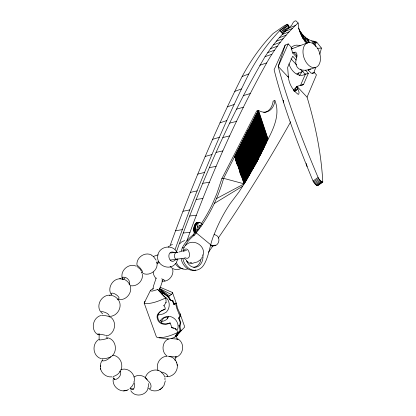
<?xml version="1.0" encoding="UTF-8"?>
<svg xmlns="http://www.w3.org/2000/svg" width="416" height="416" viewBox="0 0 416 416"><rect width="100%" height="100%" fill="white"/><g stroke="black" fill="none" stroke-linecap="round" stroke-linejoin="round"><path stroke-width="0.62" d="M99.107 339.607L99.148 333.882M160.488 287.399L171.553 292.105L172.489 292.578L172.474 293.415L169.582 295.942L167.887 296.65L160.072 290.956L159.271 288.725L160.378 287.68L159.942 287.165M177.154 364.484C178.459 370.313 173.571 376.501 167.617 376.693M172.489 292.578L176.405 303.545L177.518 308.204L180.014 313.654L184.501 326.217L184.548 327.226C181.906 330.424 178.188 332.524 176.171 336.388L175.77 335.254M101.483 358.504C103.995 359.325 107.978 357.932 110.76 357.001M165.329 380.864L163.956 385.502L161.611 388.258M164.965 379.709L164.991 377.796M134.129 381.774C136.058 374.338 128.128 366.938 120.848 369.694M100.417 366.543L100.802 363.121L102.253 360.09M150.54 290.274L150.873 291.034L152.516 291.054L157.778 289.494L165.87 297.939L166.119 302.297L164.024 305.734C167.674 310.872 162.396 308.844 160.061 311.849C158.636 313.217 157.586 315.084 157.737 317.112C158.101 322.795 164.939 325.515 169.634 322.962L170.222 323.008L171.876 327.621L175.516 328.526L178.277 332.15L174.918 337.095L171.673 338.452L168.537 339.061L157.232 337.501L156.369 336.799L144.175 303.051L150.54 290.274L153.358 288.543M197.865 230.75L196.836 229.726L199.352 228.717L199.976 225.436L201.001 226.46L194.714 234.91A41.631 32.62 88.4 0 0 183.986 247.759L183.087 250.962L181.34 251.092L182.234 247.9A41.506 32.583 88.4 0 1 192.956 235.087L194.464 233.017L196.222 232.835L210.538 244.644C218.306 249.922 222.997 235.893 214.084 234.634C209.893 243.885 209.472 254.327 204.698 263.375A14.851 11.872 87.1 0 1 194.386 270.343C189.701 270.036 185.962 266.542 184.09 262.413A14.851 11.872 87.1 0 1 182.941 258.731M113.454 378.139C111.072 386.407 121.196 394.217 128.57 389.459M198.765 222.752L199.623 222.466L196.44 222.68C194.215 225.077 192.8 229.003 194.142 232.175L196.222 232.835L198.224 222.799L199.779 222.456L202.493 224.26L197.444 226.621L199.352 228.717M202.966 255.419C206.398 245.632 192.473 237.588 185.65 245.393M141.7 273.068L141.684 272.132M180.014 313.654L180.575 316.113L179.15 318.006L180.799 322.618L180.003 326.009L180.528 330.855L180.019 330.86L176.197 334.812M152.844 289.25L153.629 285.631L156.192 277.976M167.887 296.65L170.16 299.941L172.52 300.976L173.722 304.346L175.178 303.389L175.724 304.096L176.878 308.558L179.566 315.328L179.525 316.763L178.625 318.058L180.263 322.634L179.494 326.024L180.019 330.86L176.134 336.274M177.492 329.732C179.936 323.476 174.73 316.009 167.97 316.373M296.821 57.476L292.484 52.707L291.179 47.117L288.236 43.893L285.184 45.084L274.108 69.69A776.474 102.206 58.2 0 0 307.102 166.592L312.317 179.369C313.331 181.86 314.907 184.584 317.429 185.744L322.764 182.042L322.748 181.095C321.11 152.589 315.286 124.452 307.07 97.152L296.956 86.388L293.665 89.877L294.044 91.12M177.824 258.965L176.384 262.527M317.71 185.619L317.803 185.25M297.955 74.552L298.423 72.79M133.583 383.354L132.501 385.726L129.948 388.357M267.706 139.235L258.144 110.521L257.868 111.062L258.227 110.963L267.847 139.62L267.488 139.703L268.065 139.152C274.128 127.478 280.207 113.724 274.94 100.568A17.581 12.589 74 0 1 258.502 110.422L256.714 110.926L221.837 178.677L216.752 193.913L212.55 203.715A167.981 149.609 69.6 0 1 202.212 222.274L201.323 223.59M183.409 251.295C188.453 242.486 193.326 261.794 184.995 257.722M160.519 286.868L162.921 279.635M174.97 360.064L176.077 356.512M285.184 45.084L278.2 66.43A779.064 99.284 58.1 0 0 317.372 175.765C318.406 178.256 319.982 180.965 322.488 182.161L322.764 182.042M145.246 378.139C146.572 371.498 155.059 367.65 160.737 371.576M177.419 335.218L176.171 336.388M186.867 240.937C208.837 179.665 234.972 119.798 266.672 62.91C275.08 48.136 285.428 34.351 298.132 22.994L295.854 20.8C293.431 21.039 292.734 23.416 291.72 25.225C288.444 28.137 285.308 31.195 282.308 34.388C275.891 41.278 270.156 48.781 265.039 56.675C229.065 117.962 200.876 183.534 176.946 250.364A12.189 10.01 89 0 0 176.181 252.049M167.601 318.88L167.648 317.314C165.199 316.326 162.006 318.973 161.71 321.448L161.897 321.859M175.157 249.345C196.544 189.602 220.626 130.759 248.846 73.897A274.555 167.913 82.8 0 1 279.786 30.618L287.576 24.222L288.621 25.392L289.38 27.773M169.962 245.986C190.96 188.261 214.609 131.451 242.122 76.518A272.028 168.033 82.9 0 1 273.078 33.535L284.544 25.579L287.576 24.222M148.158 388.164C146.172 395.782 134.8 397.706 130.796 390.733M119.876 371.597C118.633 374.234 115.679 375.69 113.058 376.6M147.893 388.04L148.507 385.923L148.434 383.562M307.07 97.152L316.467 74.844L314.501 72.691L311.147 73.216L308.105 69.878M305.396 70.112L308.324 73.32L303.534 84.479L302.489 85.088M308.324 73.32L305.308 74.35L300.446 85.493L303.534 84.479L296.956 86.388L294.226 91.317M198.531 222.669L196.851 222.68L198.224 222.799C195.172 224.895 194.137 229.71 196.222 232.835M288.236 43.893L278.2 66.43L288.454 77.34C288.943 83.798 292.874 90.412 298.048 94.266L298.756 94.214L299.099 92.368L296.956 86.388M201.001 226.46L203.98 222.061A168.537 149.9 69.7 0 0 214.328 203.45L216.512 198.578A168.537 149.9 69.7 0 0 223.621 178.344L247.77 130.718L248.128 130.624L248.316 130.255L247.957 130.348L250.484 126.032L250.125 126.126L251.16 129.147M201.62 258.346L202.285 256.916M255.57 115.528L265.361 144.29L265.148 144.752L265.512 144.669L255.679 115.924L255.32 116.022L258.227 110.963M256.724 113.282L266.448 141.95L266.074 142.75L266.438 142.667L256.698 113.937M257.587 111.602L267.27 140.176L266.88 141.014L267.244 140.93L257.54 112.294M255.679 115.924L255.06 116.522L264.935 145.21L265.512 144.669M265.361 144.29L265.938 143.749L256.032 114.629M265.938 143.749L265.574 143.832L266.438 142.667M266.448 141.95L267.244 140.93M267.27 140.176L267.847 139.62M253.334 119.881L252.99 120.546L253.349 120.453L263.214 149.438L262.85 149.521L263.182 148.829L253.334 119.881L253.692 119.782L255.06 116.522M253.916 118.747L263.749 147.664L263.468 148.247L263.827 148.169L253.984 119.215M254.53 117.556L264.342 146.437L264.046 147.056L264.404 146.973L254.582 118.056M253.349 120.453L252.585 121.342L262.454 150.337L263.214 149.438M263.182 148.829L263.827 148.169M263.749 147.664L264.404 146.973M264.342 146.437L264.976 145.792L255.169 116.912M249.756 126.849L259.667 155.891L259.366 156.484L259.73 156.406L249.808 127.348M251.124 124.192L261.019 153.218L260.655 153.936L261.019 153.858L251.113 124.81L250.754 124.904L251.482 124.093L252.585 121.342M249.148 128.029L259.069 157.076L259.73 156.406M259.667 155.891L260.395 155.085L250.484 126.032M251.113 124.81L250.437 125.523L260.343 154.554L261.019 153.858M261.019 153.218L261.711 152.485L251.815 123.443M251.794 122.886L261.68 151.908L262.044 151.83L262.423 151.076L252.538 122.039M119.948 371.836C124.405 365.721 120.411 355.753 112.679 355.228M250.125 126.126L250.437 125.523M235.009 156.192L234.65 156.27L244.072 183.472L244.436 183.409L235.009 156.192L235.305 155.626L234.946 155.704M235.305 155.626L244.748 182.905L244.384 182.967L245.008 182.478L235.55 155.147L235.799 154.653L235.446 154.731M236.012 154.242L235.654 154.326L245.279 182.047L244.92 182.109L245.508 181.683L236.012 154.242L236.283 153.717L235.924 153.8M242.263 172.12L245.43 181.282L246.038 180.82L236.512 153.27L236.766 152.776L236.408 152.859L239.59 162.053M246.579 179.348L246.943 179.286L237.375 151.596L237.578 151.2L237.219 151.284M246.979 178.646L247.343 178.578L237.76 150.842L237.947 150.478L237.588 150.561M238.748 148.918L238.389 149.001L248.076 177.304L247.712 177.367L248.368 176.79L238.748 148.918L238.956 148.522L238.597 148.6M238.956 148.522L248.581 176.42L248.217 176.488L248.841 175.963L239.205 148.028L239.476 147.508L239.117 147.592M239.476 147.508L249.116 175.479L248.758 175.547L249.298 175.167L239.647 147.17L239.938 146.604L239.58 146.687M240.193 146.104L239.834 146.193L249.506 174.242L249.865 174.174L240.193 146.104L240.531 145.454L240.172 145.538M240.531 145.454L250.214 173.566L249.85 173.633L250.515 173.04L240.817 144.893L241.093 144.362L240.734 144.451M241.093 144.362L250.796 172.552L250.432 172.619L251.118 171.99L241.4 143.759L241.691 143.198L241.332 143.281M241.691 143.198L251.415 171.465L251.056 171.532L251.784 170.82L242.044 142.506L242.351 141.913L241.992 141.996M252.013 169.858L252.377 169.785L242.616 141.393L242.892 140.863L242.533 140.951M242.892 140.863L252.663 169.291L252.299 169.364L252.938 168.802L243.157 140.338L243.428 139.818L243.069 139.901L252.855 168.386L253.219 168.314L243.428 139.818M252.855 168.386L253.542 167.752L243.74 139.209L244.031 138.648L243.672 138.736M244.031 138.648L253.843 167.232L253.479 167.3L254.155 166.681L244.332 138.055L244.717 137.311L244.358 137.4L245.82 141.669M244.993 136.77L244.634 136.859L254.478 165.552L254.842 165.48L244.993 136.77L245.279 136.214L244.92 136.302M245.279 136.214L255.138 164.965L254.774 165.038L255.45 164.424L245.58 135.632L245.934 134.94L245.575 135.034L249.569 146.682M246.204 134.42L245.846 134.508L255.731 163.363L256.095 163.29L246.204 134.42L246.47 133.9L246.111 133.994M246.735 133.385L246.376 133.474L256.272 162.375L256.636 162.302L246.735 133.385L247.042 132.787L246.683 132.876M247.281 132.319L246.922 132.413L256.942 161.715L256.584 161.788L257.182 161.262L247.281 132.319L247.489 131.919L247.13 132.012M247.489 131.919L257.39 160.867L257.031 160.94L257.577 160.514L247.671 131.56L247.879 131.154L247.52 131.248M247.77 130.718L257.681 159.702L257.426 160.191L257.785 160.118L247.879 131.154M248.316 130.255L258.232 159.266L257.873 159.344L258.066 158.974L248.149 129.974M248.565 129.168L258.482 158.189L258.294 158.543L258.653 158.47L248.737 129.438M256.636 162.302L256.942 161.715M257.182 161.262L257.39 160.867M257.577 160.514L257.785 160.118M257.681 159.702L258.232 159.266M258.066 158.974L258.653 158.47M258.482 158.189L259.1 157.622L249.179 128.575M290.68 121.794C268.33 161.652 244.057 200.418 218.239 238.113M247.452 177.819L247.816 177.752L238.108 149.552L238.467 149.469L237.858 150.036L247.452 177.819L247.177 178.308L247.536 178.24L237.947 150.478M246.522 180.019L236.813 152.069L237.172 151.991L236.61 152.464L246.158 180.081L246.522 180.019L246.73 179.65L237.016 151.679L237.375 151.596M246.943 179.286L247.151 178.916L237.401 150.92L237.76 150.842M247.343 178.578L247.536 178.24M247.816 177.752L248.076 177.304M248.368 176.79L248.581 176.42M248.841 175.963L249.116 175.479M249.298 175.167L249.6 174.637L239.938 146.604M249.865 174.174L250.214 173.566M250.515 173.04L250.796 172.552M251.118 171.99L251.415 171.465M251.784 170.82L252.101 170.269L242.258 141.482L242.616 141.393M252.377 169.785L252.663 169.291M252.938 168.802L253.219 168.314M253.542 167.752L253.843 167.232M254.155 166.681L254.55 165.984L244.717 137.311M254.842 165.48L255.138 164.965M255.45 164.424L255.814 163.779L245.934 134.94M256.095 163.29L256.324 162.89L246.47 133.9M176.795 333.767L174.918 337.095M214.084 234.634A139.87 101.774 -85.9 0 1 230.438 203.237L239.034 191.885L244.156 183.862L234.749 156.702M244.436 183.409L244.748 182.905M245.008 182.478L245.279 182.047M245.508 181.683L245.794 181.22L236.153 153.353L236.512 153.27M246.038 180.82L246.308 180.383L236.766 152.776M161.746 323.674L161.268 323.17L161.663 322.946L161.746 323.674L162.734 323.43M166.041 312.286L163.103 313.966L158.028 315.021M213.21 245.461L208.494 252.216M315.708 46.665L314.709 41.366L316.748 42.151L315.89 43.389L314.709 41.366C307.159 40.794 301.532 34.492 298.345 28.116M102.658 359.648L102.398 360.693M195.863 223.995L194.974 224.676L196.534 224.427L195.234 224.188L196.149 222.997L197.928 222.976L196.44 222.68L198.224 222.799M166.379 312.047C170.149 308.261 170.29 301.486 166.317 297.788M175.755 259.563C168.932 266.843 165.126 249.194 174.288 252.387M110.786 356.632C108.82 358.946 105.856 361.031 102.726 360.968L102.409 360.698M109.554 295.573C112.45 294.793 116.906 297.149 118.035 299.863M176.446 336.222L181.787 330.07M175.734 263.338C170.071 271.497 155.823 265.481 157.773 255.668C158.766 246.511 172.182 243.729 176.654 251.805M129.152 284.461C131.144 281.351 126.677 276.427 123.323 277.186L122.892 277.649L122.751 279.167M97.978 339.981C91.718 344.822 93.018 356.138 100.849 358.566M123.729 279.261L124.972 277.945M144.342 302.162L145.085 301.382M179.878 243.656L181.329 242.143L184.631 240.526M168.215 247.161L169.291 246.074M294.388 91.525L296.228 90.438L298.017 88.717L294.819 90.36L293.665 89.877M200.455 259.74L197.496 261.903L193.84 262.886A8.06 6.583 88.7 0 1 186.43 260.874M173.722 304.346L174.268 304.346L175.828 302.931L176.405 303.545M149.505 389.329C152.807 391.555 157.695 391.508 160.779 388.908M159.728 389.756L162.63 387.442M111.124 356.772C117.733 352.139 116.501 340.491 108.586 337.979M313.03 181.028L318.094 177.419M313.607 181.99L318.677 178.381M314.278 182.957L319.353 179.353M315.006 183.862L320.076 180.258M315.728 184.636L320.804 181.038M316.404 185.234L321.474 181.641M316.987 185.614L322.052 182.026M317.429 185.744L322.488 182.161M156.962 263.775L159.115 262.449M176.977 356.871C183.695 353.808 184.73 343.533 178.563 339.357M167.84 339.154C161.746 342.534 161.346 352.175 167.097 356.106M194.464 233.017L194.142 232.175L195.437 231.364L193.825 231.395L195.26 230.63L193.622 229.856L195.161 229.388L193.601 229.466L195.218 228.831L193.804 228.322L195.27 228.27L193.908 227.744L195.328 227.713L194.007 227.172L195.385 227.152L194.137 226.746L195.499 226.704L194.298 226.2L195.619 226.257L194.459 225.649L196.191 224.968L194.974 224.676L195.936 224.167M214.328 203.45L242.736 186.155M134.077 376.99C138.32 374.02 144.565 375.456 147.264 379.798L145.2 377.421M216.512 198.578L244.156 183.862L223.621 178.344L221.837 178.677M303.196 71.318L296.821 73.798M170.669 245.258L172.474 244.353M286.988 30.306L281.83 32.869L288.673 27.284L280.894 31.834L288.07 25.397L287.269 24.549M107.167 335.852C114.79 333.549 117.229 322.644 111.129 317.455M100.734 315.51C93.033 317.756 90.584 328.708 96.71 333.908M170.222 323.008C166.873 324.579 162.63 325.099 159.593 322.546A6.848 5.278 55.9 0 1 157.144 315.734C158.148 311.984 161.996 310.45 165.24 309.124M292.588 53.066A24.695 14.102 -56.7 0 1 293.847 52.385L295.604 52.114L296.624 53.3A4.524 3.032 -71.6 0 1 296.826 55.838L296.603 57.949A11.258 9.989 -39 0 0 296.863 66.581A9.142 8.122 -38.7 0 0 301.85 70.06L305.5 70.299L309.306 69.576A4.42 0.307 -22.2 0 0 310.71 68.843M288.163 25.594L288.621 25.392M242.122 76.518L248.846 73.897M153.405 256.438L158.049 254.847M288.532 28.132L295.402 25.496M285.392 31.184L292.261 28.574M291.179 49.052L308.147 42.619M282.308 34.388L289.167 31.798M279.271 37.736L286.13 35.173M276.297 41.236L283.15 38.698M234.764 91.411L241.498 88.915M273.385 44.881L280.233 42.375M270.535 48.672L277.378 46.197M267.753 52.603L274.591 50.159M265.039 56.675L271.877 54.267M164.845 281.174C170.232 280.15 173.997 274.378 172.682 269.032M227.386 106.839L234.13 104.478M309.124 69.659L315.463 67.491A12.969 8.18 72.1 0 0 316.675 47.008A12.969 8.18 72.1 0 0 302.999 50.736A12.969 8.18 72.1 0 0 315.463 67.491M259.844 65.239L266.672 62.91M312.104 73.502L314.501 72.691M156.957 262.324L158.642 261.758M219.991 122.819L226.741 120.598M121.846 279.235C124.779 278.746 127.572 281.232 129.111 283.525M212.03 245.44L210.267 245.58L211.926 245.877L212.852 245.591M212.586 139.355L219.341 137.285M198.817 222.752L199.779 222.456M243.438 95.592L250.245 93.553M109.242 316.316C109.569 313.576 103.927 311.537 101.218 311.584L100.994 312.218L102.658 313.888M274.94 100.568L273.14 101.093A17.534 12.584 74 0 1 263.692 112.601M205.176 156.458L211.936 154.554M161.522 293.868L163.732 293.244M236.527 109.153L243.324 107.25M229.658 123.141L236.439 121.373M197.761 174.138L204.521 172.411M247.671 131.56L247.312 131.654L257.213 160.592M245.58 135.632L245.222 135.72L255.086 164.497M179.15 318.006L178.625 318.058M244.332 138.055L243.974 138.143L253.796 166.748M243.74 139.209L243.381 139.298L253.178 167.825M243.157 140.338L242.798 140.426L252.58 168.875M222.836 137.55L229.601 135.933M242.044 142.506L241.686 142.589L251.425 170.888M241.4 143.759L241.041 143.842L250.754 172.058M240.817 144.893L240.458 144.976L250.151 173.113M120.848 278.814C112.991 278.075 107.047 287.69 111.134 294.445M239.647 147.17L239.288 147.254L248.934 175.23M239.205 148.028L238.846 148.112L248.477 176.03M190.351 192.41L197.111 190.866M98.904 339.425C96.907 341.312 113.542 337.496 106.189 337.839M264.612 145.876L264.976 145.792M198.916 222.768L200.086 222.508M183.654 251.113L186.519 250.468M235.55 155.147L235.191 155.225L244.65 182.546M106.376 336.024L106.709 335.92L106.241 335.634M261.347 152.563L261.711 152.485M216.065 152.381L222.815 150.925M260.036 155.163L260.395 155.085M123.672 390.874L125.242 390.551M125.882 390.426L127.166 390.166M255.965 162.963L256.324 162.89M255.455 163.852L255.814 163.779M182.941 211.281L189.706 209.934M184.657 258.118L170.232 260.088M251.737 170.336L252.101 170.269M177.804 259.189L176.363 259.225A3.063 2.423 84.4 0 1 174.72 257.587L174.533 254.862A4.129 3.26 84.4 0 1 175.906 252.658L178.027 252.268M209.352 167.643L216.091 166.358M249.241 174.704L249.6 174.637M246.787 178.984L247.151 178.916M246.371 179.717L246.73 179.65M245.95 180.45L246.308 180.383M245.43 181.282L245.794 181.22M175.552 230.76L182.312 229.622M179.124 251.935L181.334 251.566M202.712 183.331L209.43 182.224M109.746 316.378C117.666 316.326 123.053 306.322 118.378 299.816M196.139 199.451L202.847 198.526M156.536 262.548L156.879 261.81M109.912 295.152C101.728 294.824 95.768 304.97 100.584 311.782M167.092 356.205C160.16 356.309 155.319 364.343 158.07 370.62M213.673 245.747L211.926 245.877L214.49 245.638L214.328 245.305L215.311 245.528L215.077 244.946M151.419 255.19L153.452 256.521L156.13 260.166M170.477 252.99L177.315 252.153M189.654 215.998L196.342 215.264M177.159 339.076L178.209 339.175L171.153 338.572M192.956 235.087L194.714 234.91M211.926 245.877L214.49 245.638M183.253 232.97L189.92 232.435M182.234 247.9L183.986 247.759M195.234 224.188L196.888 224.063L195.489 223.704M165.355 297.981L165.87 297.939C159.302 300.81 152.282 303.904 144.981 303.586L144.175 303.051M174.268 304.346L173.051 300.94L170.16 299.941L168.407 296.603L159.271 288.725M172.52 300.976L173.051 300.94M178.584 325.832L179.811 325.749M165.604 302.328L166.119 302.297M163.467 305.77L164.024 305.734M317.242 48.344L321.443 48.105A466.768 335.145 47.1 0 1 319.779 54.236M159.021 337.802C165.776 337.568 172.292 335.145 178.277 332.15L177.757 332.16M193.653 230.708L195.26 230.63M194.142 232.175L195.827 232.102M197.642 222.628L199.077 222.565M180.263 322.634L180.799 322.618M194.974 224.676L196.336 224.635M179.494 326.024L180.003 326.009M193.622 229.856L195.166 229.819M175.516 328.526L174.996 328.536L176.03 329.893M111.826 376.854C105.591 377.634 99.762 372.003 100.334 365.716M130.837 285.761C137.275 286.749 143.286 280.628 142.428 274.217M118.622 299.452C126.823 300.997 133.78 291.002 129.392 283.868M294.819 90.36L296.228 90.438M119.652 278.72L122.798 278.964M175.557 356.881L176.597 356.996L169.494 356.538M168.23 356.221C170.867 356.647 174.174 357.822 175.256 360.448M117.582 299.224C122.548 298.558 113.823 291.975 111.524 293.259L111.238 293.618L111.457 294.809M165.604 376.537L167.185 376.631L167.83 376.1C166.748 373.469 163.415 372.382 160.805 371.878M196.149 222.997L197.688 223.226M161.808 281.008L164.362 281.195L164.944 280.805L163.675 279.677L161.595 278.824M168.537 339.061L167.773 338.816M110.495 317.418C109.574 316.196 103.412 315.058 101.436 315.546M130.109 388.331L133.614 389.059M147.29 380.255C149.88 381.659 152.532 386.188 150.176 388.7L148.803 388.549M190.076 262.486L191.854 262.87M171.314 327.631L173.784 328.203M119.959 371.046C122.626 373.911 118.196 379.933 114.587 379.434L113.849 378.326M99.237 334.922C92.576 332.894 104.608 334.818 105.56 335.395M142.776 273.312C149.635 276.619 158.257 270.254 157.061 262.72M151.304 254.888C144.451 251.534 135.84 257.915 136.994 265.444M136.204 266.162C128.684 262.662 119.506 270.941 122.47 278.762M161.351 372.388L163.597 374.452L164.736 376.797M137.639 267.02L140.249 269.204L141.456 271.3M159.624 288.522L171.486 294.559M141.872 272.766C144.955 273.608 138.908 265.902 137.524 265.658L137.145 265.97L137.244 266.49M160.046 290.893L168.407 296.603L170.669 299.905M159.385 288.647L169.582 295.942M314.938 42.572L313.274 41.148L314.886 45.386M112.949 377.608L114.811 379.402M184.579 258.544L185.687 259.73M133.775 381.961C136.079 384.342 133.916 392.61 130.307 388.778M290.966 58.77L296.613 64.906M300.524 69.155L305.308 74.35M296.213 60.055L292.713 56.222L287.638 67.413L288.454 77.34L287.934 76.164M293.847 52.385L297.253 56.134M283.01 34.169L279.786 30.618L288.07 25.397L288.974 28.226M164.518 297.045L157.778 289.494M161.268 323.17L161.658 323.606M308.599 42.588L304.871 36.728L306.888 43.581C301.694 38.012 298.537 30.597 298.132 22.994M316.748 42.151L321.443 48.105M156.083 278.543C154.435 276.754 153.26 274.451 153.228 271.986M175.422 360.22L176.602 362.206L177.372 365.399M311.828 40.929L313.633 44.138M307.024 38.615L309.026 42.458M306.888 43.581L302.713 34.83L304.985 41.205L300.95 32.339L303.082 38.818L299.426 30.399M308.001 39.27L309.53 42.77M235.227 159.193L237.104 164.622M239.403 171.257L240.869 175.479M243.168 182.114L243.792 183.924M241.888 153.384L244.202 160.087M247.77 170.44L248.399 172.266M239.325 148.2L241.628 154.887M242.258 156.707L245.82 167.04M247.291 171.293L248.758 175.547M238.805 149.209L241.732 157.695M242.991 161.33L245.289 168.002M247.172 173.456L248.217 176.488M242.346 170.024L243.402 173.092M239.304 163.571L241.628 170.29M235.154 156.307L239.143 167.82M240.188 170.851L242.918 178.724M255.424 116.423L265.299 145.127M252.72 155.88L254.613 161.403M245.128 136.916L252.886 159.536M247.702 147.155L250.843 156.302M243.88 139.344L253.271 166.691M245.232 148.808L247.104 154.248M249.803 162.11L251.675 167.549M245.934 153.452L246.553 155.262M243.87 150.649L246.615 158.636M247.671 161.704L250.843 170.919M242.632 149.958L246.636 161.595M248.113 165.88L250.432 172.619M241.015 147.982L244.592 158.366M247.749 167.523L248.799 170.581M255.944 117.858L264.94 144.139M250.962 125.507L251.992 128.534M250.796 125.424L260.702 154.476M259.002 152.136L259.62 153.951M250.115 126.76L260.031 155.813M252.346 135.912L252.964 137.727M256.89 149.219L258.747 154.669M249.506 127.941L259.428 156.998M249.028 129.272L249.647 131.087M253.573 142.579L255.018 146.812M258.118 155.886L258.736 157.7M248.924 129.08L258.84 158.111M248.508 129.88L258.43 158.902M248.128 130.624L258.045 159.63M248.576 132.163L250.021 136.391M250.437 137.597L251.883 141.825M252.71 144.243L255.393 152.095M255.809 153.301L257.873 159.344M247.302 134.685L249.985 142.511M251.425 146.728L256.584 161.788M256.391 114.53L266.146 143.291M255.934 115.43L265.725 144.212M258.508 123.032L263.702 138.325M259.397 130.52L261.279 136.048M262.527 139.734L263.572 142.802M254.888 117.463L264.706 146.359M254.275 118.648L264.113 147.581M258.138 132.574L260.39 139.204M261.825 143.426L263.26 147.644M253.692 119.782L263.546 148.751M255.252 127.187L256.277 130.203M259.36 139.261L262.85 149.521M252.944 121.248L262.818 150.259M258.149 139.667L260 145.111M252.153 122.788L262.044 151.83M252.694 127.166L256.194 137.446M256.812 139.261L260.728 150.748M251.482 124.093L261.378 153.14M247.754 138.819L249.392 143.65M251.857 150.894L255.757 162.36M257.946 111.498L267.628 140.088M257.083 113.183L266.807 141.866M258.071 111.67L261.96 123.25M263.801 128.736L267.488 139.703M129.158 283.613L129.36 284.279M258.502 110.422L268.065 139.152M121.992 277.02L122.403 278.491M306.275 163.467L307.102 166.592M176.602 362.206L176.779 362.955M176.608 336.06L177.039 339.269M100.599 368.326L100.693 369.257M283.322 100.22L283.478 102.128L283.384 100.844M315.661 67.548A466.768 335.145 47.1 0 1 314.012 72.327M187.486 269.058A12.189 10.01 89 0 1 176.4 262.636M180.045 268.97A12.022 9.724 84.2 0 1 170.165 266.469M187.907 261.212A7.935 6.38 84 0 1 187.2 262.231M305.817 73.793A15.423 10.738 73.9 0 1 288.902 63.861M291.096 47.72A15.423 10.738 73.9 0 1 300.186 45.802M309.171 69.092A15.423 10.738 73.9 0 1 308.48 70.611M291.096 48.09A15.267 10.728 73.8 0 1 292.843 48.599M301.787 71.64A15.267 10.728 73.8 0 1 299.312 75.54M183.128 268.928A12.163 9.766 84.1 0 1 175.219 263.281M181.194 258.835A14.804 11.861 87.1 0 0 182.338 262.512C184.205 266.625 187.944 270.109 192.618 270.416A14.804 11.861 87.1 0 0 195.697 270.031M201.115 258.82A10.665 8.544 87.2 0 1 193.71 267.353M202.862 254.852A10.696 8.554 87.2 0 1 196.732 266.999A10.696 8.554 87.2 0 1 186.415 260.047M160.373 320.58C162.188 322.785 167.95 319.504 168.511 316.826L168.189 316.555C165.24 316.394 161.944 318.058 160.373 320.58"/></g></svg>
